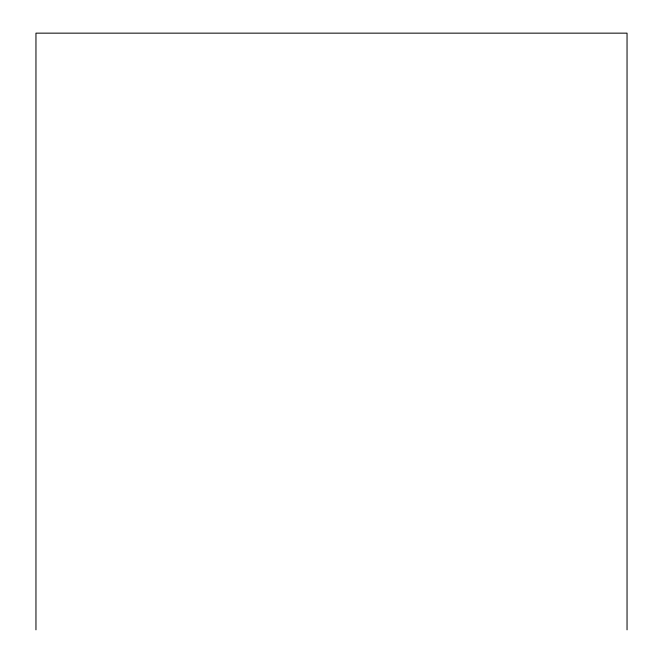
<?xml version="1.0" encoding="UTF-8"?>
<svg xmlns="http://www.w3.org/2000/svg" width="663" height="663" viewBox="0 0 663 663"><rect width="100%" height="100%" fill="white"/><g stroke="black" fill="none" stroke-linecap="round" stroke-linejoin="round"><path stroke-width="0.99" d="M627.041 629.85L627.041 33.15L35.959 33.15L35.959 629.85"/></g></svg>
